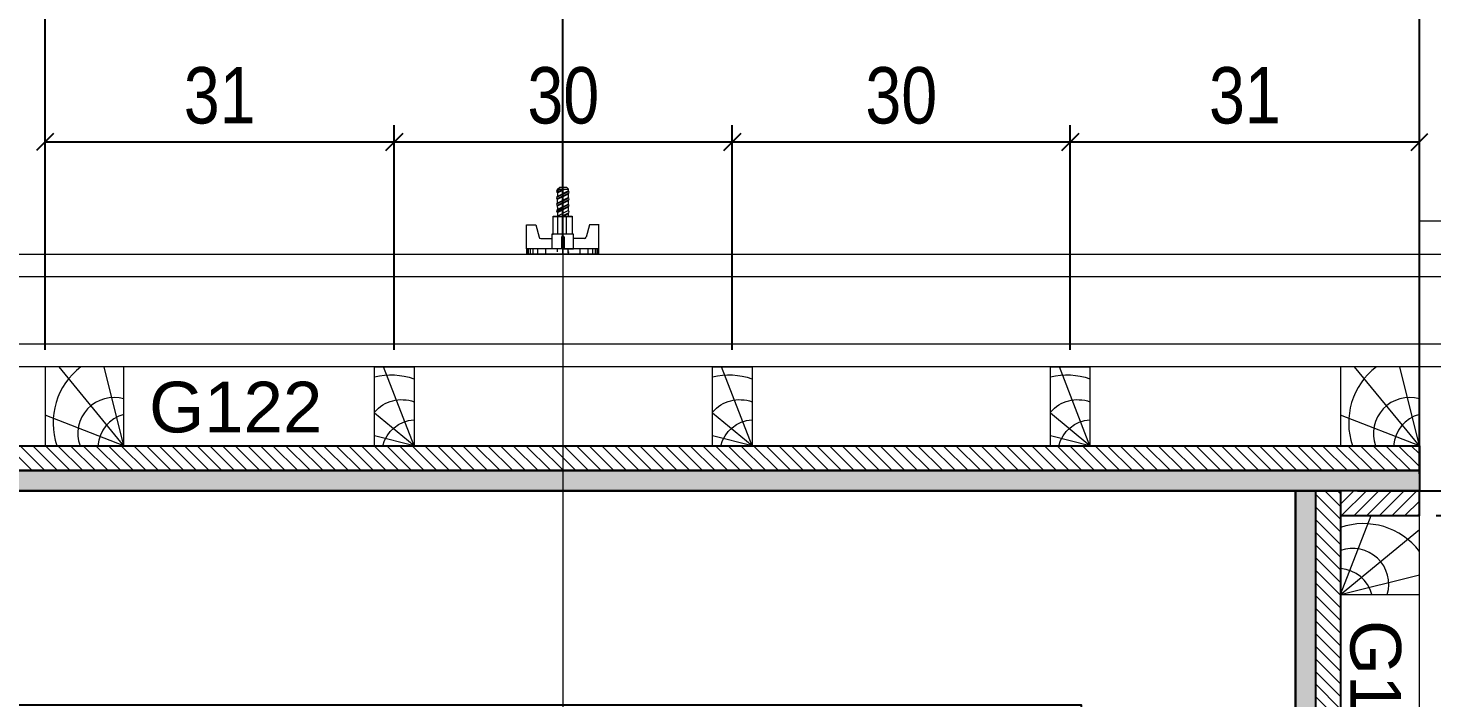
# Model space of a CAD drawing. Extents: x 2949 to 9203, y -16089 to 12527.
# Drawn here: x 8508 to 8757.3, y -3862.2 to -3743.4 of the extents above; entities that cross this region are included whole.
import ezdxf
from ezdxf.enums import TextEntityAlignment as Align

# ---------------------------------------------------------------- set-up
doc = ezdxf.new("R2010")
doc.units = 0
for name, color, linetype, lineweight in [('CONCRETO', 251, 'Continuous', 25), ('Hachura', 251, 'Continuous', 9), ('Madeira', 126, 'Continuous', 18), ('Perfil Metálico', 224, 'Continuous', 18), ('Texto Seção', 7, 'Continuous', 15)]:
    doc.layers.add(name, color=color, linetype=linetype, lineweight=lineweight)
for name, color, linetype in [('COTA', 241, 'Continuous'), ('MEIO_PONT', 93, 'Continuous'), ('Painéis', 200, 'Continuous'), ('SARRAFO', 251, 'Continuous'), ('TEXTO_GERAL', 7, 'Continuous')]:
    doc.layers.add(name, color=color, linetype=linetype)
doc.styles.add('COTA TECNICA 2X', font='techl___.ttf', dxfattribs={"height": 10})
doc.styles.add('ROMANS', font='romans.shx')
doc.styles.add('SANSSERIF', font='sas_____.pfb')
doc.dimstyles.new('Cota Seção interna', dxfattribs={"dimtxt": 7, "dimasz": 6, "dimexe": 0.18, "dimexo": 2, "dimgap": -4, "dimtad": 3, "dimdec": 1, "dimlfac": 0.5, "dimzin": 12, "dimdsep": 46, "dimtxsty": 'ROMANS', "dimblk": 'ARCHTICK', "dimcen": 0.09, "dimse1": 1, "dimse2": 1, "dimsd1": 1, "dimsd2": 1, "dimclrd": 180, "dimclre": 5, "dimclrt": 1, "dimadec": 0, "dimazin": 3, "dimtfac": 1, "dimtdec": 1, "dimtofl": 0, "dimtmove": 0, "dimatfit": 3, "dimldrblk": 'ARCHTICK', "dimfxl": 1, "dimtolj": 1, "dimtzin": 0, "dimarcsym": 0})
doc.dimstyles.new('SECAO PILAR', dxfattribs={"dimtxt": 10, "dimasz": 3, "dimexe": 3, "dimexo": 3, "dimgap": 3, "dimtad": 1, "dimdec": 1, "dimlfac": 0.5, "dimzin": 12, "dimdsep": 46, "dimtxsty": 'COTA TECNICA 2X', "dimblk1": 'OBLIQUE', "dimblk2": 'OBLIQUE', "dimsah": 1, "dimcen": 0.9, "dimclrd": 256, "dimclre": 256, "dimclrt": 256, "dimadec": 1, "dimazin": 3, "dimtfac": 1, "dimtdec": 1, "dimtmove": 0, "dimatfit": 3, "dimfxl": 1, "dimtolj": 1, "dimtzin": 12, "dimarcsym": 0})

# ---------------------------------------------------------------- blocks, each defined once
blk = doc.blocks.new('*D2336')
at = {"layer": 'COTA', "color": 180, "lineweight": -2, "transparency": 16777216}
for p, q in [((8408.03, -3825.01), (8382.03, -3825.01)), ((8382.03, -3825.01), (8382.03, -3840.01)), ((8408.03, -3840.01), (8408.03, -3825.01)), ((8382.03, -3840.01), (8408.03, -3840.01))]:
    blk.add_line(p, q, dxfattribs=at)
at = {"layer": 'Defpoints', "color": 0, "transparency": 16777216}
for p in [(8057.03, -3825.51), (8733.03, -3825.51), (8057.03, -3844.01)]:
    blk.add_point(p, dxfattribs=at)
at = {"layer": 'COTA', "color": 1, "transparency": 16777216, "insert": (8395.03, -3832.51), "char_height": 7, "attachment_point": 5, "style": 'ROMANS'}
blk.add_mtext('\\A1;338', dxfattribs=at)
blk = doc.blocks.new('_ArchTick')
at = {"color": 0, "linetype": 'ByBlock', "const_width": 0.15}
blk.add_lwpolyline([(-0.5, -0.5), (0.5, 0.5)], dxfattribs=at)
blk = doc.blocks.new('_Oblique')
at = {"color": 0, "linetype": 'ByBlock', "lineweight": -2}
blk.add_line((-0.5, -0.5), (0.5, 0.5), dxfattribs=at)
blk = doc.blocks.new('*D2338')
at = {"layer": 'COTA', "lineweight": -2, "transparency": 16777216}
for p, q in [((8744.03, -3825.51), (8879.11, -3825.51)), ((8876.11, -4323.51), (8876.11, -3825.51)), ((8744.07, -4323.51), (8879.11, -4323.51))]:
    blk.add_line(p, q, dxfattribs=at)
at = {"layer": 'Defpoints', "color": 0, "transparency": 16777216}
for p in [(8741.03, -3825.51), (8876.11, -3825.51), (8741.07, -4323.51)]:
    blk.add_point(p, dxfattribs=at)
at = {"layer": 'COTA', "lineweight": -2, "transparency": 16777216, "xscale": 3, "yscale": 3, "zscale": 3}
for p, rotation in [((8876.11, -3825.51), 90), ((8876.11, -4323.51), 270)]:
    blk.add_blockref('_Oblique', p, dxfattribs=dict(at, rotation=rotation))
at = {"layer": 'COTA', "transparency": 16777216, "insert": (8868, -4074.51), "char_height": 10, "attachment_point": 5, "rotation": 90, "style": 'COTA TECNICA 2X'}
blk.add_mtext('\\A1;249 PAINEL', dxfattribs=at)
blk = doc.blocks.new('PONTALETE')
at = {"layer": 'Madeira'}
for q in [(2.71, 7), (7, 5.76), (7, 1.74)]:
    blk.add_line((0, 0), q, dxfattribs=at)
blk.add_lwpolyline([(0, 0), (7, 0), (7, 7), (0, 7)], close=True, dxfattribs=at)
for centre, radius, start, end in [((2.04, 0.06), 6.23, 37.2818, 109.0913), ((1.09, 0.9), 3.19, 343.603, 109.9847), ((-0.21, -0.78), 3.09, 14.6322, 86.0383)]:
    blk.add_arc(centre, radius, start, end, dxfattribs=at)
blk = doc.blocks.new('*D2298')
at = {"layer": 'COTA', "lineweight": -2, "transparency": 16777216}
for p, q in [((8758.03, -3829.91), (8798.9, -3829.91)), ((8795.9, -3889.91), (8795.9, -3829.91)), ((8758.03, -3889.91), (8798.9, -3889.91))]:
    blk.add_line(p, q, dxfattribs=at)
at = {"layer": 'Defpoints', "color": 0, "transparency": 16777216}
for p in [(8755.03, -3829.91), (8795.9, -3829.91), (8755.03, -3889.91)]:
    blk.add_point(p, dxfattribs=at)
at = {"layer": 'COTA', "lineweight": -2, "transparency": 16777216, "xscale": 3, "yscale": 3, "zscale": 3}
for p, rotation in [((8795.9, -3829.91), 90), ((8795.9, -3889.91), 270)]:
    blk.add_blockref('_Oblique', p, dxfattribs=dict(at, rotation=rotation))
at = {"layer": 'COTA', "transparency": 16777216, "insert": (8787.68, -3859.91), "char_height": 10, "attachment_point": 5, "rotation": 90, "style": 'COTA TECNICA 2X'}
blk.add_mtext('\\A1;30', dxfattribs=at)
blk = doc.blocks.new('*D2299')
at = {"layer": 'COTA', "lineweight": -2, "transparency": 16777216}
for p, q in [((8758.03, -3829.91), (8824.02, -3829.91)), ((8821.02, -4073.91), (8821.02, -3829.91)), ((8758.03, -4073.91), (8824.02, -4073.91))]:
    blk.add_line(p, q, dxfattribs=at)
at = {"layer": 'Defpoints', "color": 0, "transparency": 16777216}
for p in [(8755.03, -3829.91), (8821.02, -3829.91), (8755.03, -4073.91)]:
    blk.add_point(p, dxfattribs=at)
at = {"layer": 'COTA', "lineweight": -2, "transparency": 16777216, "xscale": 3, "yscale": 3, "zscale": 3}
for p, rotation in [((8821.02, -3829.91), 90), ((8821.02, -4073.91), 270)]:
    blk.add_blockref('_Oblique', p, dxfattribs=dict(at, rotation=rotation))
at = {"layer": 'COTA', "transparency": 16777216, "insert": (8812.92, -3951.91), "char_height": 10, "attachment_point": 5, "rotation": 90, "style": 'COTA TECNICA 2X'}
blk.add_mtext('\\A1;GRADE 122', dxfattribs=at)
blk = doc.blocks.new('MEIO PONTALETE')
at = {"layer": 'Madeira'}
for q in [(2.71, 7), (3.5, 2.88), (3.5, 0.87)]:
    blk.add_line((0, 0), q, dxfattribs=at)
blk.add_lwpolyline([(0, 0), (3.5, 0), (3.5, 7), (0, 7)], close=True, dxfattribs=at)
for centre, radius, start, end in [((2.04, 0.06), 6.23, 76.4499, 109.0913), ((1.09, 0.9), 3.19, 40.9063, 109.9847), ((-0.21, -0.78), 3.09, 14.6322, 86.0383)]:
    blk.add_arc(centre, radius, start, end, dxfattribs=at)
blk = doc.blocks.new('*D2331')
at = {"layer": 'COTA', "lineweight": -2, "transparency": 16777216}
for p, q in [((8693.05, -3800.51), (8693.05, -3760.63)), ((8755.05, -3800.51), (8755.05, -3760.63)), ((8755.05, -3763.63), (8693.05, -3763.63))]:
    blk.add_line(p, q, dxfattribs=at)
at = {"layer": 'Defpoints', "color": 0, "transparency": 16777216}
for p in [(8693.05, -3763.63), (8693.05, -3803.51), (8755.05, -3803.51)]:
    blk.add_point(p, dxfattribs=at)
at = {"layer": 'COTA', "lineweight": -2, "transparency": 16777216, "xscale": 3, "yscale": 3, "zscale": 3, "rotation": 180}
blk.add_blockref('_Oblique', (8693.05, -3763.63), dxfattribs=at)
at = {"layer": 'COTA', "lineweight": -2, "transparency": 16777216, "xscale": 3, "yscale": 3, "zscale": 3}
blk.add_blockref('_Oblique', (8755.05, -3763.63), dxfattribs=at)
at = {"layer": 'COTA', "transparency": 16777216, "insert": (8724.05, -3755.41), "char_height": 10, "attachment_point": 5, "style": 'COTA TECNICA 2X'}
blk.add_mtext('\\A1;31', dxfattribs=at)
blk = doc.blocks.new('*D2332')
at = {"layer": 'COTA', "lineweight": -2, "transparency": 16777216}
for p, q in [((8633.05, -3800.51), (8633.05, -3760.63)), ((8693.05, -3800.51), (8693.05, -3760.63)), ((8693.05, -3763.63), (8633.05, -3763.63))]:
    blk.add_line(p, q, dxfattribs=at)
at = {"layer": 'Defpoints', "color": 0, "transparency": 16777216}
for p in [(8633.05, -3763.63), (8633.05, -3803.51), (8693.05, -3803.51)]:
    blk.add_point(p, dxfattribs=at)
at = {"layer": 'COTA', "lineweight": -2, "transparency": 16777216, "xscale": 3, "yscale": 3, "zscale": 3, "rotation": 180}
blk.add_blockref('_Oblique', (8633.05, -3763.63), dxfattribs=at)
at = {"layer": 'COTA', "lineweight": -2, "transparency": 16777216, "xscale": 3, "yscale": 3, "zscale": 3}
blk.add_blockref('_Oblique', (8693.05, -3763.63), dxfattribs=at)
at = {"layer": 'COTA', "transparency": 16777216, "insert": (8663.05, -3755.41), "char_height": 10, "attachment_point": 5, "style": 'COTA TECNICA 2X'}
blk.add_mtext('\\A1;30', dxfattribs=at)
blk = doc.blocks.new('*D2333')
at = {"layer": 'COTA', "lineweight": -2, "transparency": 16777216}
for p, q in [((8573.05, -3800.51), (8573.05, -3760.63)), ((8633.05, -3800.51), (8633.05, -3760.63)), ((8633.05, -3763.63), (8573.05, -3763.63))]:
    blk.add_line(p, q, dxfattribs=at)
at = {"layer": 'Defpoints', "color": 0, "transparency": 16777216}
for p in [(8573.05, -3763.63), (8573.05, -3803.51), (8633.05, -3803.51)]:
    blk.add_point(p, dxfattribs=at)
at = {"layer": 'COTA', "lineweight": -2, "transparency": 16777216, "xscale": 3, "yscale": 3, "zscale": 3, "rotation": 180}
blk.add_blockref('_Oblique', (8573.05, -3763.63), dxfattribs=at)
at = {"layer": 'COTA', "lineweight": -2, "transparency": 16777216, "xscale": 3, "yscale": 3, "zscale": 3}
blk.add_blockref('_Oblique', (8633.05, -3763.63), dxfattribs=at)
at = {"layer": 'COTA', "transparency": 16777216, "insert": (8603.05, -3755.41), "char_height": 10, "attachment_point": 5, "style": 'COTA TECNICA 2X'}
blk.add_mtext('\\A1;30', dxfattribs=at)
blk = doc.blocks.new('*D2334')
at = {"layer": 'COTA', "lineweight": -2, "transparency": 16777216}
for p, q in [((8511.05, -3800.51), (8511.05, -3760.63)), ((8573.05, -3800.51), (8573.05, -3760.63)), ((8573.05, -3763.63), (8511.05, -3763.63))]:
    blk.add_line(p, q, dxfattribs=at)
at = {"layer": 'Defpoints', "color": 0, "transparency": 16777216}
for p in [(8511.05, -3763.63), (8511.05, -3803.51), (8573.05, -3803.51)]:
    blk.add_point(p, dxfattribs=at)
at = {"layer": 'COTA', "lineweight": -2, "transparency": 16777216, "xscale": 3, "yscale": 3, "zscale": 3, "rotation": 180}
blk.add_blockref('_Oblique', (8511.05, -3763.63), dxfattribs=at)
at = {"layer": 'COTA', "lineweight": -2, "transparency": 16777216, "xscale": 3, "yscale": 3, "zscale": 3}
blk.add_blockref('_Oblique', (8573.05, -3763.63), dxfattribs=at)
at = {"layer": 'COTA', "transparency": 16777216, "insert": (8542.05, -3755.41), "char_height": 10, "attachment_point": 5, "style": 'COTA TECNICA 2X'}
blk.add_mtext('\\A1;31', dxfattribs=at)
blk = doc.blocks.new('*D2335')
at = {"layer": 'COTA', "lineweight": -2, "transparency": 16777216}
for p, q in [((8511.05, -3800.51), (8511.05, -3731.51)), ((8755.05, -3800.51), (8755.05, -3731.51)), ((8511.05, -3734.51), (8755.05, -3734.51))]:
    blk.add_line(p, q, dxfattribs=at)
at = {"layer": 'Defpoints', "color": 0, "transparency": 16777216}
for p in [(8755.05, -3734.51), (8511.05, -3803.51), (8755.05, -3803.51)]:
    blk.add_point(p, dxfattribs=at)
at = {"layer": 'COTA', "lineweight": -2, "transparency": 16777216, "xscale": 3, "yscale": 3, "zscale": 3, "rotation": 180}
blk.add_blockref('_Oblique', (8511.05, -3734.51), dxfattribs=at)
at = {"layer": 'COTA', "lineweight": -2, "transparency": 16777216, "xscale": 3, "yscale": 3, "zscale": 3}
blk.add_blockref('_Oblique', (8755.05, -3734.51), dxfattribs=at)
at = {"layer": 'COTA', "transparency": 16777216, "insert": (8633.05, -3726.41), "char_height": 10, "attachment_point": 5, "style": 'COTA TECNICA 2X'}
blk.add_mtext('\\A1;GRADE 122', dxfattribs=at)
blk = doc.blocks.new('*D2346')
at = {"layer": 'COTA', "linetype": 'ByBlock', "lineweight": -2, "transparency": 16777216}
for p, q in [((8462.94, -3780.51), (8462.94, -3691.15)), ((8602.94, -3780.51), (8602.94, -3691.15)), ((8462.94, -3694.15), (8602.94, -3694.15))]:
    blk.add_line(p, q, dxfattribs=at)
at = {"layer": 'Defpoints', "color": 0, "linetype": 'ByBlock', "transparency": 16777216}
for p in [(8602.94, -3694.15), (8462.94, -3783.51), (8602.94, -3783.51)]:
    blk.add_point(p, dxfattribs=at)
at = {"layer": 'COTA', "linetype": 'ByBlock', "lineweight": -2, "transparency": 16777216, "xscale": 3, "yscale": 3, "zscale": 3, "rotation": 180}
blk.add_blockref('_Oblique', (8462.94, -3694.15), dxfattribs=at)
at = {"layer": 'COTA', "linetype": 'ByBlock', "lineweight": -2, "transparency": 16777216, "xscale": 3, "yscale": 3, "zscale": 3}
blk.add_blockref('_Oblique', (8602.94, -3694.15), dxfattribs=at)
at = {"layer": 'COTA', "linetype": 'ByBlock', "transparency": 16777216, "insert": (8532.94, -3686.05), "char_height": 10, "attachment_point": 5, "style": 'COTA TECNICA 2X'}
blk.add_mtext('\\A1;70', dxfattribs=at)
blk = doc.blocks.new('*D2347')
at = {"layer": 'COTA', "linetype": 'ByBlock', "lineweight": -2, "transparency": 16777216}
for p, q in [((8035.03, -3822.51), (8035.03, -3649.72)), ((8755.03, -3822.51), (8755.03, -3649.72)), ((8035.03, -3652.72), (8755.03, -3652.72))]:
    blk.add_line(p, q, dxfattribs=at)
at = {"layer": 'Defpoints', "color": 0, "linetype": 'ByBlock', "transparency": 16777216}
for p in [(8755.03, -3652.72), (8035.03, -3825.51), (8755.03, -3825.51)]:
    blk.add_point(p, dxfattribs=at)
at = {"layer": 'COTA', "linetype": 'ByBlock', "lineweight": -2, "transparency": 16777216, "xscale": 3, "yscale": 3, "zscale": 3, "rotation": 180}
blk.add_blockref('_Oblique', (8035.03, -3652.72), dxfattribs=at)
at = {"layer": 'COTA', "linetype": 'ByBlock', "lineweight": -2, "transparency": 16777216, "xscale": 3, "yscale": 3, "zscale": 3}
blk.add_blockref('_Oblique', (8755.03, -3652.72), dxfattribs=at)
at = {"layer": 'COTA', "linetype": 'ByBlock', "transparency": 16777216, "insert": (8395.03, -3644.5), "char_height": 10, "attachment_point": 5, "style": 'COTA TECNICA 2X'}
blk.add_mtext('\\A1;360 PAINEL', dxfattribs=at)
blk = doc.blocks.new('C')
at = {"layer": 'Hachura', "color": 0}
for p, q in [((0, 3.22), (0, -3.22)), ((0.45, 3.22), (0, 3.22)), ((0.46, 3.16), (0, 3.16)), ((0.46, 3.05), (0, 3.05)), ((0.46, 2.88), (0, 2.88)), ((0, 2.75), (0, -1.16)), ((0.46, 2.65), (0, 2.65)), ((0.45, -3.23), (0.45, 3.22)), ((0.45, 3.22), (2.58, 3.22)), ((2.58, 3.22), (2.58, 2.39)), ((0.46, 2.23), (0, 2.23)), ((0.46, 1.51), (0, 1.51)), ((1.35, 1.94), (1.35, 0.96)), ((2.58, 2.39), (1.47, 2.09)), ((0.39, 0.49), (0.17, 0.49)), ((1.74, 0.97), (0.45, 0.97)), ((1.45, 0.1), (0.45, 0.1)), ((1.74, -0.97), (1.74, 0.97)), ((1.74, 0.97), (1.74, 0.84)), ((1.74, 0.97), (1.74, 0.84)), ((1.74, 0.84), (3.35, 0.84)), ((3.35, 0.45), (1.74, 0.45)), ((3.32, 0.84), (3.32, -0.84)), ((3.35, 0.84), (3.35, -0.84)), ((3.68, 0.45), (3.35, 0.45)), ((3.84, -0.52), (3.35, 0.45)), ((3.35, 0.06), (3.67, -0.57)), ((3.68, 0.45), (4.16, -0.52)), ((3.72, 0.5), (4.25, -0.57)), ((4.37, -0.55), (3.83, 0.53)), ((4.15, 0.45), (3.93, 0.45)), ((4.42, -0.52), (3.93, 0.45)), ((4.15, 0.45), (4.26, 0.45)), ((4.26, 0.45), (4.74, -0.52)), ((4.3, 0.5), (4.83, -0.57)), ((4.95, -0.55), (4.41, 0.53)), ((4.51, 0.45), (4.84, 0.45)), ((5, -0.52), (4.51, 0.45)), ((4.84, 0.45), (5.32, -0.52)), ((4.88, 0.5), (5.41, -0.57)), ((5.53, -0.55), (4.99, 0.53)), ((5.58, -0.52), (5.09, 0.45)), ((5.42, 0.45), (5.09, 0.45)), ((5.58, -0.52), (5.09, 0.45)), ((5.42, 0.45), (5.74, -0.19)), ((5.46, 0.5), (5.74, -0.07)), ((5.74, 0.19), (5.57, 0.53)), ((5.74, 0.32), (5.68, 0.45)), ((5.68, 0.45), (5.74, 0.45)), ((5.74, 0.45), (5.9, 0.29)), ((5.74, 0.45), (5.74, -0.52)), ((5.9, -0.36), (5.9, 0.29)), ((0.45, 0), (0, 0)), ((0.08, -0.48), (0.29, -0.48)), ((0.29, -0.48), (0.4, -0.48)), ((0.45, 0), (0.45, -0.97)), ((0.45, -0.16), (1.45, -0.16)), ((0.45, -0.65), (0.45, -0.32)), ((0.45, -3.23), (0.45, -0.65)), ((0.45, -0.97), (1.74, -0.97)), ((1.35, -1.94), (1.35, -0.97)), ((3.35, -0.32), (1.74, -0.32)), ((3.35, -0.84), (1.74, -0.84)), ((3.35, -0.07), (3.58, -0.52)), ((3.35, -0.52), (3.58, -0.52)), ((3.84, -0.52), (4.16, -0.52)), ((4.42, -0.52), (4.74, -0.52)), ((4.63, -0.52), (4.74, -0.52)), ((5, -0.52), (5.32, -0.52)), ((5.58, -0.52), (5.74, -0.52)), ((5.74, -0.52), (5.9, -0.36)), ((5.74, -0.52), (5.74, -0.52)), ((0.46, -1.52), (0, -1.52)), ((0.46, -2.23), (0, -2.23)), ((2.58, -2.39), (1.47, -2.1)), ((2.58, -3.23), (2.58, -2.39)), ((0.46, -2.65), (0, -2.65)), ((0.46, -2.88), (0, -2.88)), ((0.46, -3.05), (0, -3.05)), ((0.46, -3.16), (0, -3.16)), ((0, -3.22), (2.57, -3.22))]:
    blk.add_line(p, q, dxfattribs=at)
for centre, radius, start, end in [((1.52, 1.94), 0.161, 104.7436, 180), ((1.44, -0.03), 0.129, 272.695, 87.305), ((3.81, 0.39), 0.143, 25.5688, 154.4312), ((4.39, 0.39), 0.143, 25.5688, 154.4312), ((4.97, 0.39), 0.143, 25.5688, 154.4312), ((5.55, 0.39), 0.143, 25.5688, 154.4312), ((0.17, -0.37), 0.174, 221.744, 317.8592), ((3.71, -0.4), 0.174, 222.1408, 318.256), ((4.29, -0.4), 0.174, 222.1408, 318.256), ((4.87, -0.4), 0.174, 222.1408, 318.256), ((5.45, -0.4), 0.174, 222.1408, 318.256), ((5.61, -0.4), 0.174, 317.8592, 318.256), ((1.52, -1.94), 0.161, 180, 255.2564)]:
    blk.add_arc(centre, radius, start, end, dxfattribs=at)
blk = doc.blocks.new('*D2348')
at = {"layer": 'COTA', "color": 180, "lineweight": -2, "transparency": 16777216}
for p, q in [((8729.03, -4050.51), (8714.03, -4050.51)), ((8714.03, -4050.51), (8714.03, -4076.51)), ((8729.03, -4076.51), (8729.03, -4050.51)), ((8714.03, -4076.51), (8729.03, -4076.51))]:
    blk.add_line(p, q, dxfattribs=at)
at = {"layer": 'Defpoints', "color": 0, "transparency": 16777216}
for p in [(8733.03, -3825.51), (8733.03, -4301.51), (8733.03, -4301.51)]:
    blk.add_point(p, dxfattribs=at)
at = {"layer": 'COTA', "color": 1, "transparency": 16777216, "insert": (8721.53, -4063.51), "char_height": 7, "attachment_point": 5, "rotation": 90, "style": 'ROMANS'}
blk.add_mtext('\\A1;238', dxfattribs=at)

msp = doc.modelspace()

# ---------------------------------------------------------------- hatches: boundary and pattern name
at = {"layer": 'Hachura'}
h = msp.add_hatch(dxfattribs=at)
h.set_pattern_fill('ANSI31', color=256, scale=0.5, angle=270, style=0)
h.set_pattern_definition([(315, (813.649, -14949.4116), (1.12253202, 1.12253202), [])])
h.paths.add_polyline_path([(8035.03, -3817.51), (8035.03, -3821.91), (8755.03, -3821.91), (8755.03, -3817.51)])
h = msp.add_hatch(color=256, dxfattribs=at)
h.dxf.hatch_style = 1
h.paths.add_polyline_path([(8755.03, -3821.91), (8755.03, -3825.51), (8035.03, -3825.51), (8035.03, -3821.91)])
h = msp.add_hatch(color=256, dxfattribs=at)
h.dxf.hatch_style = 1
h.paths.add_polyline_path([(8733.03, -3825.51), (8733.03, -4323.51), (8736.63, -4323.51), (8736.63, -3825.51)])
h = msp.add_hatch(dxfattribs=at)
h.set_pattern_fill('ANSI31', color=256, scale=0.5, angle=270, style=0)
h.set_pattern_definition([(315, (32275.247, -13180.4607), (1.12253202, 1.12253202), [])])
h.paths.add_polyline_path([(8736.63, -3825.51), (8741.03, -3825.51), (8741.03, -4323.51), (8736.63, -4323.51)])
h = msp.add_hatch(dxfattribs=at)
h.set_pattern_fill('ANSI31', color=256, scale=0.5, angle=180, style=0)
h.set_pattern_definition([(225, (-371.913, -26617.717), (1.12253202, -1.12253202), [])])
h.paths.add_polyline_path([(8755.03, -3825.51), (8755.03, -3829.91), (8741.03, -3829.91), (8741.03, -3825.51)])

# ---------------------------------------------------------------- linework, layer by layer
at = {"layer": 'CONCRETO', "color": 2}
msp.add_lwpolyline([(8733.03, -4301.51), (8695.03, -4301.51), (8695.03, -3863.51), (8057.03, -3863.51), (8057.03, -3825.51), (8733.03, -3825.51)], close=True, dxfattribs=at)
at = {"layer": 'Hachura'}
msp.add_line((8602.94, -3772.67), (8602.95, -3912.47), dxfattribs=at)
at = {"layer": 'Madeira'}
for points in [[(8755.03, -3817.51), (8755.03, -3803.51), (8035.03, -3803.51), (8035.03, -3817.51)], [(8511.05, -3803.51), (8511.05, -3817.51), (8755.05, -3817.51), (8755.05, -3803.51)], [(8755.03, -3829.91), (8741.03, -3829.91), (8741.03, -4073.91), (8755.03, -4073.91)]]:
    msp.add_lwpolyline(points, close=True, dxfattribs=at)
at = {"layer": 'Painéis', "linetype": 'ByBlock'}
for p, q in [((8733.03, -3825.51), (8741.03, -3825.51)), ((8741.03, -3825.51), (8741.03, -3829.28))]:
    msp.add_line(p, q, dxfattribs=at)
at = {"layer": 'Painéis'}
for points in [[(8755.03, -3821.91), (8755.03, -3825.51), (8035.03, -3825.51), (8035.03, -3821.91)], [(8733.03, -3825.51), (8733.03, -4323.51), (8736.63, -4323.51), (8736.63, -3825.51)]]:
    msp.add_lwpolyline(points, close=True, dxfattribs=at)
at = {"layer": 'Perfil Metálico'}
for points in [[(8755.03, -3777.6), (8775.03, -3777.6), (8775.03, -4347.88), (8755.03, -4347.88)], [(8003.09, -3803.51), (8003.09, -3783.51), (8793.35, -3783.51), (8793.35, -3803.51)], [(8793.35, -3787.51), (8793.35, -3799.51), (8003.09, -3799.51), (8003.09, -3787.51)]]:
    msp.add_lwpolyline(points, close=True, dxfattribs=at)
at = {"layer": 'SARRAFO'}
msp.add_line((8741.03, -3825.51), (8741.07, -4323.51), dxfattribs=at)
for points in [[(8755.03, -3821.91), (8035.03, -3821.91), (8035.03, -3817.51), (8755.03, -3817.51)], [(8755.03, -3821.91), (8035.03, -3821.91), (8035.03, -3817.51), (8755.03, -3817.51)], [(8741.03, -3829.91), (8755.03, -3829.91), (8755.03, -3825.51), (8741.03, -3825.51)]]:
    msp.add_lwpolyline(points, close=True, dxfattribs=at)
msp.add_lwpolyline([(8741.07, -4323.51), (8733.03, -4323.51), (8733.03, -3825.51), (8741.03, -3825.51)], dxfattribs=at)

# ---------------------------------------------------------------- block references
at = {"layer": 'Hachura', "linetype": 'Continuous', "xscale": 2, "yscale": 2, "zscale": 2, "rotation": 90.00000000000001}
msp.add_blockref('C', (8602.93, -3783.47), dxfattribs=at)
at = {"layer": 'Madeira', "xscale": 2, "yscale": 2, "zscale": 2}
msp.add_blockref('PONTALETE', (8741.03, -3843.91), dxfattribs=at)
at = {"layer": 'MEIO_PONT', "xscale": 2, "yscale": 2, "zscale": 2, "rotation": 89.99999999999999}
for p in [(8525.05, -3817.51), (8755.05, -3817.51)]:
    msp.add_blockref('PONTALETE', p, dxfattribs=at)
at = {"layer": 'MEIO_PONT', "xscale": -1.999999997962732, "yscale": 1.999999997962732, "zscale": 1.999999997962732}
for p in [(8576.55, -3817.51), (8636.55, -3817.51), (8696.55, -3817.51)]:
    msp.add_blockref('MEIO PONTALETE', p, dxfattribs=at)

# ---------------------------------------------------------------- texts
at = {"layer": 'Texto Seção', "color": 0, "linetype": 'Continuous', "style": 'SANSSERIF'}
msp.add_text('G122', height=9, dxfattribs=at).set_placement((8529.52, -3810.65), align=Align.MIDDLE_LEFT)
at = {"layer": 'TEXTO_GERAL', "color": 0, "linetype": 'Continuous', "style": 'SANSSERIF'}
msp.add_text('G122', height=9, rotation=270, dxfattribs=at).set_placement((8747.27, -3848.41), align=Align.MIDDLE_LEFT)

# ---------------------------------------------------------------- dimensions: what is measured, and where the dimension line sits
at = {"layer": 'COTA', "linetype": 'ByBlock'}
dim = msp.add_linear_dim(base=(8755.03, -3652.72), p1=(8035.03, -3825.51), p2=(8755.03, -3825.51), text='<> PAINEL', dimstyle='SECAO PILAR', override={"dimtmove": 1}, dxfattribs=at)
dim.commit()
dim.dimension.update_dxf_attribs({"geometry": '*D2347', "text_midpoint": (8395.03, -3644.5)})
dim = msp.add_linear_dim(base=(8602.94, -3694.15), p1=(8462.94, -3783.51), p2=(8602.94, -3783.51), dimstyle='SECAO PILAR', override={"dimtmove": 1}, dxfattribs=at)
dim.commit()
dim.dimension.update_dxf_attribs({"geometry": '*D2346', "text_midpoint": (8532.94, -3686.05)})
at = {"layer": 'COTA'}
dim = msp.add_linear_dim(base=(8755.05, -3734.51), p1=(8511.05, -3803.51), p2=(8755.05, -3803.51), text='GRADE <>', dimstyle='SECAO PILAR', dxfattribs=at)
dim.commit()
dim.dimension.update_dxf_attribs({"geometry": '*D2335', "text_midpoint": (8633.05, -3726.41)})
for base, p1, p2, picture, middle in [((8511.05, -3763.63), (8573.05, -3803.51), (8511.05, -3803.51), '*D2334', (8542.05, -3755.41)), ((8573.05, -3763.63), (8633.05, -3803.51), (8573.05, -3803.51), '*D2333', (8603.05, -3755.41)), ((8633.05, -3763.63), (8693.05, -3803.51), (8633.05, -3803.51), '*D2332', (8663.05, -3755.41)), ((8693.05, -3763.63), (8755.05, -3803.51), (8693.05, -3803.51), '*D2331', (8724.05, -3755.41))]:
    dim = msp.add_linear_dim(base=base, p1=p1, p2=p2, dimstyle='SECAO PILAR', dxfattribs=at)
    dim.commit()
    dim.dimension.update_dxf_attribs({"geometry": picture, "text_midpoint": middle})
for base, p1, p2, angle, dimstyle, picture, middle in [((8057.03, -3844.01), (8733.03, -3825.51), (8057.03, -3825.51), 180, 'Cota Seção interna', '*D2336', (8395.03, -3832.51)), ((8795.9, -3829.91), (8755.03, -3889.91), (8755.03, -3829.91), 90, 'SECAO PILAR', '*D2298', (8787.68, -3859.91))]:
    dim = msp.add_linear_dim(base=base, p1=p1, p2=p2, angle=angle, dimstyle=dimstyle, dxfattribs=at)
    dim.commit()
    dim.dimension.update_dxf_attribs({"geometry": picture, "text_midpoint": middle})
for base, p1, p2, text, picture, middle in [((8876.11, -3825.51), (8741.07, -4323.51), (8741.03, -3825.51), '<> PAINEL', '*D2338', (8868, -4074.51)), ((8821.02, -3829.91), (8755.03, -4073.91), (8755.03, -3829.91), 'GRADE <>', '*D2299', (8812.92, -3951.91))]:
    dim = msp.add_linear_dim(base=base, p1=p1, p2=p2, angle=90, text=text, dimstyle='SECAO PILAR', dxfattribs=at)
    dim.commit()
    dim.dimension.update_dxf_attribs({"geometry": picture, "text_midpoint": middle})
dim = msp.add_linear_dim(base=(8733.03, -4301.51), p1=(8733.03, -3825.51), p2=(8733.03, -4301.51), angle=90, dimstyle='Cota Seção interna', dxfattribs=at)
dim.commit()
dim.dimension.update_dxf_attribs({"geometry": '*D2348', "text_midpoint": (8733.03, -4063.51), "dimtype": 160})

doc.saveas('drawing.dxf')
